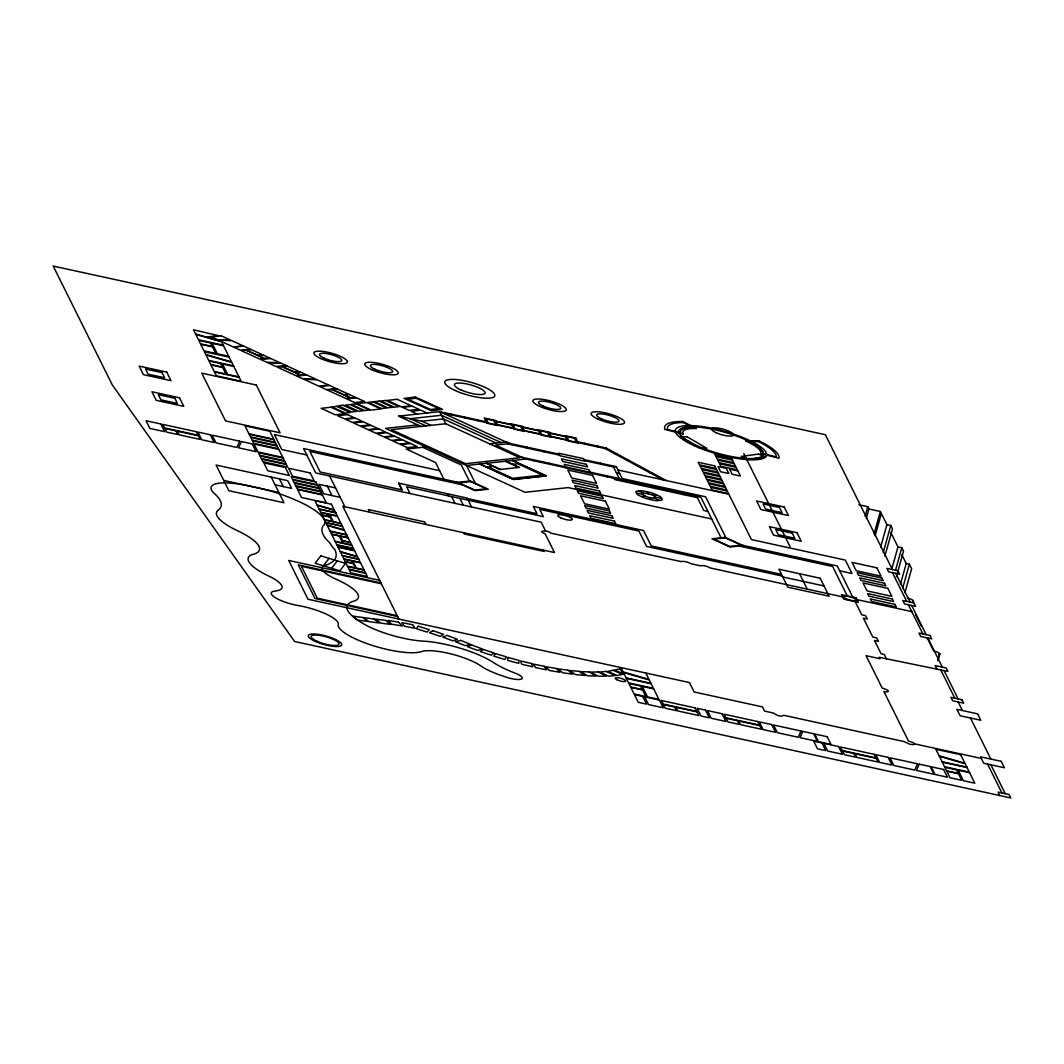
<?xml version="1.0" encoding="UTF-8"?>
<svg xmlns="http://www.w3.org/2000/svg" width="1064" height="1064" viewBox="0 0 1064 1064"><rect width="100%" height="100%" fill="white"/><g stroke="black" fill="none" stroke-linecap="round" stroke-linejoin="round"><path stroke-width="1.5" d="M936.879 668.99L935.176 665.572L946.202 667.979L947.904 671.397L879.17 657.299L879.861 658.696L866.083 655.69L882.256 688.209A5.48 1.383 15.6 0 1 888.294 690.988A5.48 1.383 15.6 0 1 883.865 691.467L908.536 741.089A5.48 1.383 15.6 0 1 914.575 743.856L913.617 744.68L910.146 744.348L904.107 741.581L783.836 715.301C781.388 717.402 775.842 715.088 773.368 713.013L764.551 711.085L762.462 706.895L694.127 691.972L689.459 682.556L307.988 599.232L288.716 560.462L379.649 580.332M937.876 660.624L939.751 653.708A5.48 1.383 15.6 0 0 933.7 650.942L927.17 637.802M865.125 516.293L867.798 506.717L858.954 504.788M866.256 518.554L868.929 508.991L867.798 506.717M874.129 533.809L880.354 511.491L868.929 508.991M875.127 535.83L881.364 513.5M880.673 546.989L886.911 524.658L880.354 511.491M883.2 552.615L890.768 525.51L886.911 524.658M884.902 556.046L892.47 528.928L890.768 525.51M891.725 569.24L897.963 546.909L890.768 532.426M895.595 570.078L901.82 547.747L897.963 546.909M896.393 576.688L903.522 551.179L901.82 547.747M900.423 584.242L906.222 563.508L901.846 554.73M902.711 588.126L909.388 564.199L906.222 563.508M904.959 592.661L911.635 568.735L909.388 564.199M937.969 660.079L939.751 653.708M323.416 565.795L329.042 558.334M331.649 568.322L337.275 560.861M578.151 442.637L605.084 448.529L606.094 447.984L666.264 480.556M938.781 654.52L939.658 654.24M421.038 426.438L398.548 416.13L439.738 411.635L486.102 421.77M398.548 416.13L421.929 421.238L443.342 418.897L496.196 443.116M417.673 424.882L385.54 428.38L525.004 492.3L568.11 487.605L711.683 518.966M445.75 423.738L391.379 429.657L465.606 463.678L519.977 457.746L445.75 423.738L439.738 411.635L506.092 442.039M426.026 446.933L406.248 449.088L435.548 462.521L443.861 479.226M489.613 443.834L506.903 441.959L510.281 443.502L559.119 454.168M510.281 443.502L495.452 445.111L525.816 459.023L700.897 497.274L721.033 537.786M525.816 459.023L466.498 465.487L475.369 483.322M493.018 466.431L488.083 466.963L512.821 478.308L542.48 475.076L517.729 463.731L512.795 464.276M584.429 460.619L613.489 466.963L616.282 466.657L623.052 480.263L619.235 478.521L590.174 472.177M641.605 496.529A7.608 1.915 15.6 0 0 650.942 499.561A7.608 1.915 15.6 0 0 659.148 500.359A7.608 1.915 15.6 0 0 661.422 498.431A7.608 1.915 15.6 0 0 656.435 494.906A7.608 1.915 15.6 0 0 647.112 491.861A7.608 1.915 15.6 0 0 638.905 491.076A7.608 1.915 15.6 0 0 636.631 493.004A7.608 1.915 15.6 0 0 641.605 496.529L645.25 496.13A6.61 1.663 15.6 0 0 655.371 497.553A6.61 1.663 15.6 0 0 646.46 493.47A6.61 1.663 15.6 0 0 645.25 496.13M652.791 495.305L656.435 494.906M615.005 453.889L617.014 453.889M626.603 460.167L628.611 460.167M638.201 466.444L640.209 466.444M649.798 472.722L651.806 472.722M495.598 421.091L511.438 424.549M522.451 426.957L538.304 430.415M549.317 432.822L565.157 436.28M495.731 421.357L511.571 424.815M522.597 427.223L538.437 430.694M549.45 433.101L565.303 436.559M577.725 441.786L606.094 447.984M497.367 424.656L513.207 428.114M524.233 430.521L540.073 433.979M551.099 436.386L566.939 439.858M442.917 413.098L486.527 422.621M497.553 425.028L513.393 428.499M524.419 430.907L540.259 434.365M551.285 436.772L567.125 440.23M583.923 459.582L616.282 466.657M507.488 443.808L559.637 455.193M617.945 469.995L728.867 494.228L751.397 539.581L845.335 560.103L851.998 573.496L839.696 570.809M616.362 472.735L619.66 473.467M622.201 478.561L705.565 496.768L725.887 537.666M521.998 457.281L590.241 472.31M636.631 493.004L642.723 494.334M655.331 497.088L661.422 498.431M707.919 511.398L703.783 510.494L697.399 497.659L614.739 479.598L614.114 478.321M439.605 470.674L274.339 434.564L281.787 449.54L306.778 454.993M458.025 482.311L303.586 448.582L315.689 472.921L541.19 522.185L545.646 531.149M742.433 545.247L837.288 565.968L852.743 597.064M462.188 484.758L309.943 451.495L320.131 471.99L402.046 489.879L398.681 483.123L467.123 498.072L471.538 506.969M739.028 546.032L832.633 566.474L847.237 595.867M467.335 498.497L536.988 513.712L533.37 506.437L643.587 530.524L651.235 545.925L781.455 574.361M782.306 576.076L646.58 546.431L638.919 531.029L539.727 509.363L543.345 516.625L406.634 486.767L409.999 493.523M782.732 576.927L824.055 585.958M856.999 599.617L911.781 611.587M842.621 596.877L710.22 567.95A5.48 1.383 15.6 0 0 704.927 565.928A5.48 1.383 15.6 0 0 700.604 565.849L690.935 563.747A5.48 1.383 15.6 0 0 685.628 561.712A5.48 1.383 15.6 0 0 681.319 561.646L550.966 533.17C547.973 529.912 535.897 530.431 545.154 533.796L554.464 552.548L342.861 506.318L398.907 619.088M335.559 487.95L319.027 484.333L323.709 493.749L340.241 497.353M275.044 484.785L291.576 488.389L287.745 480.689L216.112 465.048L228.866 490.717L283.968 502.753L271.214 477.084M223.759 480.449L278.861 492.486M380.912 582.899L298.252 564.838L314.971 598.473L397.63 616.522M381.338 583.75L301.445 566.301L317.298 598.207L397.204 615.67M914.575 743.856L981.341 758.446M638.905 491.076L643.88 493.363M654.174 498.072L659.148 500.359M501.144 442.584L441.547 415.266L410.238 418.684L425.986 425.893M427.116 413.018L420.932 410.185L411.05 411.263L417.234 414.096M512.635 460.459L546.377 475.927L513.42 479.518L479.678 464.05M512.383 460.486L545.792 475.794L513.327 479.332L479.931 464.024M421.929 421.238L430.92 425.361M506.052 461.178L519.538 467.362L499.774 469.517L486.275 463.332M505.227 461.271L518.713 467.455M487.099 463.239L500.599 469.423M422.727 447.292L461.35 464.995L469.344 481.088M605.084 448.529L662.899 479.824M970.448 718.014L990.863 759.084M895.742 573.363L910.026 602.104M911.728 605.522L926.185 634.623M927.888 638.041L942.345 667.128M944.047 670.559L958.145 698.915M990.89 764.803L1005.241 793.678M915.572 614.447L921.371 626.124M892.39 569.586L825.358 434.724L53.2 266.053L112.292 384.942L294.608 641.499L1010.8 797.947L1009.098 794.529L998.072 792.121L999.774 795.539M958.185 701.987L962.441 710.539M892.43 572.645L906.714 601.386M908.417 604.804L922.874 633.891M940.736 669.828L954.834 698.197M987.578 764.085L1001.929 792.959M886.472 658.895L884.211 654.36L881.045 653.668L874.488 640.488L878.345 641.339L876.656 637.908L872.799 637.07L863.436 618.237L867.293 619.088L865.591 615.67L861.734 614.819L855.19 601.639M743.789 453.543L790.047 546.617M799.569 573.749L807.217 589.15M682.995 493.363L683.633 494.64M647.112 491.861L648.056 493.763M649.998 497.673L650.942 499.561M613.489 466.963L619.235 478.521M597.822 446.175L598.247 447.026M600.455 463.199L600.961 464.223M606.706 475.781L607.225 476.805M584.628 443.289L585.054 444.14M590.693 473.201L588.964 469.743L564.173 464.33L565.888 467.788M543.345 450.724L543.864 451.748M549.596 463.306L550.115 464.343M645.795 673.02L648.974 679.417L623.158 671.943L621.004 667.607M526.813 447.106L527.332 448.144M533.064 459.701L533.583 460.725M543.438 550.141L544.076 551.418L464.449 534.022L463.811 532.745M477.457 419.881L477.882 420.732M464.649 417.088L465.074 417.939M451.442 414.202L451.868 415.053M459.914 498.404L463.279 505.161M451.655 496.595L455.006 503.365M447.399 493.763L448.463 495.904M426.066 524.499L424.789 521.932L368.304 509.589L369.58 512.156M398.681 483.123L402.046 489.879M329.614 475.967L344.922 506.77M327.3 486.142L331.968 495.558M279.473 478.893L283.303 486.594M907.419 598.061A5.48 1.383 15.6 0 1 912.752 600.123A5.48 1.383 15.6 0 1 912.5 601.639M507.9 657.459L507.634 660.398L518.78 663.377L519.059 660.425L507.9 657.459M239.693 441.188L236.873 447.439L215.992 442.877L212.162 435.176L239.693 441.188M241.408 441.56L238.589 447.811L256.092 451.641L252.261 443.941L241.408 441.56M801.086 731.021L798.266 737.272L777.385 732.71L773.555 725.01L801.086 731.021M802.788 731.394L799.982 737.645L817.485 741.462L813.654 733.761L802.788 731.394M917.54 763.806L914.734 770.057L893.84 765.495L890.023 757.794L917.54 763.806M919.256 764.178L916.437 770.429L933.939 774.246L930.122 766.546L919.256 764.178M495.412 653.589L493.816 656.156L504.855 659.454L506.451 656.887L495.412 653.589M320.796 555.807L315.17 563.268L339.895 570.836L345.521 563.388L320.796 555.807M418.285 626.231L416.157 628.638L427.103 632.069L429.231 629.662L418.285 626.231M483.282 649.412L480.383 651.567L491.142 655.158L494.055 653.003L483.282 649.412M432.822 630.659L429.577 632.694L440.243 636.352L443.488 634.304L432.822 630.659M471.685 644.997L467.522 646.713L477.869 650.53L482.032 648.814L471.685 644.997M447.04 635.394L442.717 637.043L452.985 640.887L457.321 639.238L447.04 635.394M460.792 640.395L455.419 641.645L465.194 645.635L470.567 644.385L460.792 640.395M613.09 670.293L607.557 671.477L617.226 675.494L622.773 674.31L613.09 670.293M619.913 668.95L614.38 670.121L623.198 673.778L619.913 668.95M758.579 454.075L741.236 456.416L748.258 459.475L765.615 457.134L758.579 454.075M415.359 397.032L404.027 398.375L431.266 410.717L442.597 409.374L415.359 397.032M416.011 398.255L407.924 399.213L430.614 409.494L438.714 408.536L416.011 398.255M218.519 335.665L206.11 337.022L195.577 333.976L193.488 329.787L218.519 335.665M210.805 337.022L207.387 337.394L218.878 340.719L210.805 337.022M221.339 335.878L211.457 336.942L217.362 339.655L230.875 340.241L221.339 335.878M243.164 345.867L233.282 346.944L218.293 340.081L231.806 340.666L243.164 345.867M243.629 346.093L233.748 347.157L240.491 350.256L250.386 349.178L243.629 346.093M245.864 350.136L241.315 350.628L259.643 359.034L264.191 358.528L245.864 350.136M251.197 349.551L246.516 350.069L258.02 355.336L262.702 354.817L251.197 349.551M263.393 355.137L258.712 355.655L264.843 358.462L269.525 357.956L263.393 355.137M270.615 358.448L260.72 359.526L266.625 362.226L280.138 362.811L270.615 358.448M285.844 365.431L275.962 366.508L267.569 362.664L281.069 363.236L285.844 365.431M282.04 366.721L277.491 367.213L295.819 375.605L300.367 375.113L282.04 366.721M287.386 366.136L282.705 366.641L294.196 371.908L298.878 371.403L287.386 366.136M299.583 371.722L294.901 372.227L301.032 375.047L305.714 374.528L299.583 371.722M306.791 375.02L296.896 376.097L302.814 378.811L316.314 379.396L306.791 375.02M328.603 385.022L318.721 386.099L303.745 379.236L317.245 379.821L328.603 385.022M329.614 385.487L319.732 386.565L326.475 389.65L336.37 388.586L329.614 385.487M331.848 389.544L327.3 390.036L345.627 398.428L350.176 397.936L331.848 389.544M337.182 388.959L332.5 389.464L343.991 394.731L348.673 394.225L337.182 388.959M349.378 394.544L344.696 395.05L350.827 397.87L355.509 397.351L349.378 394.544M356.586 397.843L346.704 398.92L354.698 402.591L364.593 401.514L356.586 397.843M343.047 405.264L338.099 405.796L351.532 411.954L356.48 411.422L343.047 405.264M366.841 402.538L356.945 403.615L371.057 410.079L380.952 409.002L366.841 402.538M373.105 401.833L368.171 402.378L381.604 408.536L386.551 407.991L373.105 401.833M379.276 401.115L374.329 401.66L387.775 407.818L392.709 407.273L379.276 401.115M385.713 400.463L380.766 401.008L394.199 407.166L399.146 406.621L385.713 400.463M397.231 399.319L387.336 400.397L401.447 406.86L411.342 405.783L397.231 399.319M350.096 404.573L345.162 405.118L358.595 411.276L363.542 410.731L350.096 404.573M356.121 403.854L351.187 404.4L364.62 410.558L369.567 410.012L356.121 403.854M336.729 406.395L331.782 406.927L345.228 413.085L350.162 412.553L336.729 406.395M331.037 407.246L321.142 408.323L335.253 414.787L345.148 413.71L331.037 407.246M412.247 406.209L402.365 407.286L409.108 410.372L419.003 409.294L412.247 406.209M347.529 414.614L337.647 415.692L344.39 418.79L354.285 417.713L347.529 414.614M355.403 418.232L345.521 419.309L352.264 422.395L362.159 421.317L355.403 418.232M363.276 421.836L353.394 422.913L360.137 425.999L370.019 424.922L363.276 421.836M371.15 425.44L361.268 426.518L368.011 429.617L377.893 428.539L371.15 425.44M379.023 429.045L369.142 430.122L375.885 433.221L385.767 432.144L379.023 429.045M386.897 432.662L377.002 433.726L383.758 436.825L393.64 435.748L386.897 432.662M394.757 436.267L384.875 437.344L391.618 440.43L401.514 439.352L394.757 436.267M402.631 439.871L392.749 440.948L399.492 444.034L409.387 442.957L402.631 439.871M410.505 443.475L400.623 444.553L407.366 447.651L417.248 446.574L410.505 443.475M470.275 480.981L457.094 482.418L475.089 490.664L488.27 489.227L470.275 480.981M470.567 481.593L459.036 482.843L474.783 490.052L486.315 488.802L470.567 481.593M725.169 537.333L711.989 538.77L729.971 547.016L743.151 545.579L725.169 537.333M725.462 537.932L713.931 539.195L729.678 546.404L741.209 545.154L725.462 537.932M606.254 671.397L599.604 672.089L608.555 676.212L615.205 675.52L606.254 671.397M758.393 441.56L749.362 441.786A41.922 10.56 15.6 0 1 763.154 453.517L776.281 456.961A53.413 13.46 15.6 0 0 758.393 441.56M598.194 671.929L590.52 672.129L598.62 676.305L606.294 676.106L598.194 671.929M758.592 440.682L745.704 440.948A37.732 9.51 15.6 0 1 760.76 453.597L778.994 458.238A56.299 14.191 15.6 0 0 758.592 440.682M589.03 671.903L580.452 671.597L587.567 675.773L596.159 676.079L589.03 671.903M687.171 436.825L680.588 436.519L700.272 448.024L706.829 448.316L687.171 436.825M578.896 671.304L569.533 670.506L575.571 674.616L584.947 675.414L578.896 671.304M385.634 620.392L375.632 619.115L380.566 623.105L390.568 624.369L385.634 620.392M567.937 670.16L557.908 668.87L562.803 672.847L572.818 674.137L567.937 670.16M362.784 617.466L352.689 616.123L357.438 620.086L367.532 621.429L362.784 617.466M374.102 619.009L364.021 617.665L368.756 621.629L378.851 622.972L374.102 619.009M556.299 668.471L545.766 666.716L549.423 670.519L559.957 672.262L556.299 668.471M398.521 622.174L387.974 620.392L391.579 624.182L402.126 625.965L398.521 622.174M412.619 624.728L401.753 622.573L404.24 626.164L415.106 628.319L412.619 624.728M544.156 666.264L533.264 664.069L535.644 667.633L546.537 669.828L544.156 666.264M223.24 345.175L198.449 339.762L195.749 334.322L221.565 341.81L223.24 345.175M210.499 342.941L198.755 340.374L200.498 343.872L212.241 346.438L210.499 342.941M223.546 345.787L212.148 343.3L217.349 353.767L228.747 356.254L223.546 345.787M731.979 459.116L715.447 455.498L714.622 453.836A49.662 12.515 15.6 0 0 731.487 458.105L731.979 459.116M732.498 460.14L715.966 456.536L717.242 459.103L733.774 462.707L732.498 460.14M212.441 346.837L200.697 344.271L203.956 350.827L215.699 353.394L212.441 346.837M734.28 463.731L717.748 460.127L719.025 462.694L735.557 466.298L734.28 463.731M736.062 467.335L719.53 463.718L720.807 466.285L737.339 469.902L736.062 467.335M229.186 357.132L204.394 351.705L205.751 354.445L231.566 361.92L229.186 357.132M714.702 465.872L698.17 462.255L699.447 464.822L715.979 468.439L714.702 465.872M726.286 468.399L718.014 466.591L720.567 471.724L728.827 473.533L726.286 468.399M737.857 470.926L729.585 469.118L732.138 474.251L740.398 476.06L737.857 470.926M495.265 420.44L484.253 418.032L486.807 423.166L497.819 425.573L495.265 420.44M522.131 426.305L511.119 423.898L513.659 429.031L524.685 431.439L522.131 426.305M548.997 432.17L537.972 429.763L540.525 434.897L551.551 437.304L548.997 432.17M575.863 438.049L564.838 435.642L567.391 440.775L578.417 443.183L575.863 438.049M493.869 420.586L486.155 418.91L488.203 423.02L495.917 424.696L493.869 420.586M520.735 426.464L513.021 424.775L515.069 428.885L522.783 430.561L520.735 426.464M547.601 432.33L539.887 430.641L541.922 434.75L549.636 436.44L547.601 432.33M574.467 438.195L566.753 436.506L568.788 440.616L576.502 442.305L574.467 438.195M716.551 469.477L700.019 465.859L701.296 468.426L717.828 472.044L716.551 469.477M233.508 365.817L208.717 360.403L206.004 354.964L231.832 362.452L233.508 365.817M220.753 363.582L209.023 361.015L210.752 364.526L222.496 367.08L220.753 363.582M233.814 366.442L222.416 363.941L227.616 374.408L239.014 376.895L233.814 366.442M718.346 473.068L701.814 469.463L703.091 472.03L719.623 475.635L718.346 473.068M222.695 367.492L210.951 364.925L214.21 371.482L225.954 374.049L222.695 367.492M720.129 476.659L703.597 473.054L704.873 475.621L721.405 479.226L720.129 476.659M721.911 480.25L705.379 476.645L706.656 479.212L723.188 482.817L721.911 480.25M239.24 377.361L214.449 371.948L216.364 375.805L241.156 381.218L239.24 377.361M723.706 483.854L707.174 480.236L708.451 482.803L724.983 486.421L723.706 483.854M725.488 487.445L708.957 483.827L710.233 486.394L726.765 490.012L725.488 487.445M256.331 385.062L201.774 373.145L225.515 420.892L280.071 432.809L256.331 385.062M583.444 458.624L558.653 453.211L559.917 455.778L584.721 461.191L583.444 458.624M727.271 491.036L710.739 487.432L712.016 489.999L728.547 493.603L727.271 491.036M166.742 372.121L139.185 366.109L143.44 374.661L170.998 380.673L166.742 372.121M784.208 507.009L756.65 500.984L760.906 509.536L788.464 515.561L784.208 507.009M586.264 464.29L561.46 458.877L562.736 461.444L587.541 466.857L586.264 464.29M162.074 372.626L145.542 369.022L148.095 374.156L164.627 377.76L162.074 372.626M779.553 507.515L763.021 503.897L765.575 509.031L782.106 512.649L779.553 507.515M592.595 475.448L567.777 470.022L571.727 477.962L596.545 483.375L592.595 475.448M596.837 485.57L572.033 480.143L573.31 482.71L598.114 488.137L596.837 485.57M179.497 397.79L151.939 391.778L156.195 400.33L183.753 406.342L179.497 397.79M796.963 532.678L769.418 526.653L773.661 535.205L801.219 541.23L796.963 532.678M599.537 491.009L574.746 485.596L576.023 488.163L600.814 493.576L599.537 491.009M174.842 398.295L158.31 394.691L160.864 399.825L177.395 403.429L174.842 398.295M792.308 533.184L775.776 529.566L778.329 534.7L794.861 538.317L792.308 533.184M602.078 496.103L577.273 490.69L578.55 493.257L603.355 498.67L602.078 496.103M605.403 501.211L580.585 495.797L584.535 503.724L609.353 509.151L605.403 501.211M269.804 431.266L244.986 425.839L248.923 433.779L273.754 439.193L269.804 431.266M897.896 570.783L886.871 568.376L888.573 571.807L899.599 574.214L897.896 570.783M876.882 567.817L852.078 562.404L856.227 570.756L881.032 576.169L876.882 567.817M609.446 510.933L584.641 505.52L585.918 508.087L610.723 513.5L609.446 510.933M273.993 439.698L249.202 434.285L250.479 436.852L275.27 442.265L273.993 439.698M611.84 515.761L587.049 510.348L588.326 512.914L613.117 518.328L611.84 515.761M275.616 442.957L250.811 437.53L252.088 440.097L276.893 445.523L275.616 442.957M881.99 578.098L857.185 572.685L858.462 575.252L883.266 580.665L881.99 578.098M277.199 446.135L252.394 440.722L253.671 443.289L278.475 448.702L277.199 446.135M614.513 521.147L589.722 515.721L590.999 518.288L615.79 523.714L614.513 521.147M278.848 449.447L254.03 444.021L257.967 451.961L282.785 457.374L278.848 449.447M160.744 423.951L146.047 420.732L149.878 428.433L164.574 431.652L160.744 423.951M196.401 431.731L162.726 424.376L164.481 427.914L198.17 435.269L196.401 431.731M210.313 434.777L197.917 432.064L201.734 439.764L214.143 442.478L210.313 434.777M884.57 583.298L859.765 577.872L861.042 580.439L885.846 585.865L884.57 583.298M176.012 430.893L164.734 428.433L166.556 432.077L177.821 434.538L176.012 430.893M198.423 435.788L177.302 431.173L179.111 434.817L200.232 439.432L198.423 435.788M887.908 588.392L863.09 582.979L867.027 590.906L891.845 596.332L887.908 588.392M283.144 458.092L258.339 452.679L259.616 455.246L284.421 460.659L283.144 458.092M284.753 461.35L259.962 455.924L261.239 458.491L286.03 463.917L284.753 461.35M820.224 578.257L778.901 569.227L787.826 587.195L829.162 596.226L820.224 578.257M286.336 464.529L261.545 459.116L262.821 461.683L287.613 467.096L286.336 464.529M913.883 602.942L902.857 600.535L904.56 603.966L915.585 606.374L913.883 602.942M892.377 599.005L867.586 593.592L868.862 596.159L893.654 601.572L892.377 599.005M285.405 467.548L263.792 462.827L267.742 470.767L289.355 475.488L285.405 467.548M310.223 472.975L288.61 468.253L292.56 476.18L314.173 480.901L310.223 472.975M895.05 604.392L870.259 598.979L871.536 601.546L896.327 606.959L895.05 604.392M856.108 597.808L841.504 594.616L843.752 599.152L858.355 602.33L856.108 597.808M316.008 482.125L291.204 476.712L292.48 479.279L317.285 484.692L316.008 482.125M317.617 485.37L292.826 479.957L294.103 482.524L318.894 487.937L317.617 485.37M319.2 488.562L294.409 483.149L295.686 485.716L320.477 491.129L319.2 488.562M320.849 491.874L296.058 486.448L297.322 489.014L322.126 494.441L320.849 491.874M322.405 494.986L297.588 489.573L301.524 497.5L326.342 502.926L322.405 494.986M331.449 504.256L314.917 500.652L317.059 504.974L334.282 509.962L331.449 504.256M930.042 635.461L919.017 633.053L920.719 636.472L931.745 638.879L930.042 635.461M335.572 512.569L319.04 508.951L317.232 505.334L334.455 510.321L335.572 512.569M335.705 512.835L319.173 509.23L320.69 512.263L337.222 515.88L335.705 512.835M328.723 514.391L320.889 512.675L322.046 515.016L329.88 516.718L328.723 514.391M337.421 516.293L329.827 514.63L333.285 521.599L340.892 523.262L337.421 516.293M330.013 516.984L322.179 515.282L324.36 519.644L332.181 521.36L330.013 516.984M341.039 523.568L324.507 519.964L325.784 522.53L342.315 526.135L341.039 523.568M342.435 526.374L325.903 522.757L327.02 525.004L344.231 529.992L342.435 526.374M346.558 534.673L330.026 531.056L327.193 525.363L344.404 530.351L346.558 534.673M346.744 535.059L330.212 531.441L331.489 534.008L348.021 537.626L346.744 535.059M339.243 535.977L331.649 534.327L335.107 541.297L342.714 542.959L339.243 535.977M348.181 537.932L340.347 536.229L342.528 540.592L350.349 542.308L348.181 537.932M350.482 542.573L342.661 540.858L343.818 543.199L351.639 544.901L350.482 542.573M351.852 545.313L335.32 541.709L336.822 544.741L353.354 548.359L351.852 545.313M353.567 548.758L337.035 545.154L337.887 546.869L354.418 550.474L353.567 548.758M354.591 550.833L338.059 547.215L340.201 551.538L357.424 556.525L354.591 550.833M358.714 559.132L342.182 555.514L340.387 551.897L357.597 556.884L358.714 559.132M358.847 559.398L342.315 555.794L343.832 558.839L360.363 562.444L358.847 559.398M351.865 560.954L344.031 559.238L345.188 561.579L353.022 563.282L351.865 560.954M360.563 562.856L352.969 561.193L356.427 568.163L364.034 569.825L360.563 562.856M353.155 563.561L345.321 561.845L347.502 566.221L355.323 567.923L353.155 563.561M962.002 699.766L950.977 697.359L952.679 700.777L963.705 703.184L962.002 699.766M364.194 570.144L347.662 566.527L348.926 569.094L365.457 572.711L364.194 570.144M365.817 573.403L349.285 569.799L350.788 572.844L367.319 576.449L365.817 573.403M977.603 713.851L956.935 709.329L960.127 715.753L980.782 720.261L977.603 713.851M650.915 683.327L626.124 677.901L623.411 672.475L649.24 679.949L650.915 683.327M651.115 683.74L626.324 678.313L628.585 682.875L653.389 688.302L651.115 683.74M1001.197 761.332L980.529 756.823L983.721 763.234L1004.389 767.756L1001.197 761.332M960.659 754.682L935.855 749.269L939.073 755.746L964.902 763.234L960.659 754.682M640.634 686.067L628.891 683.5L630.633 686.998L642.377 689.565L640.634 686.067M653.695 688.913L642.297 686.426L647.497 696.88L658.895 699.367L653.695 688.913M642.576 689.964L630.832 687.397L634.091 693.954L645.835 696.521L642.576 689.964M642.762 696.441L634.477 694.632L638.307 702.333L646.593 704.142L642.762 696.441M659.401 700.072L644.718 696.867L648.548 704.567L663.231 707.773L659.401 700.072M695.071 707.866L661.382 700.511L663.151 704.049L696.827 711.404L695.071 707.866M705.485 710.14L697.199 708.331L701.03 716.032L709.316 717.841L705.485 710.14M722.124 713.771L707.44 710.566L711.257 718.266L725.954 721.472L722.124 713.771M757.794 721.565L724.105 714.21L725.874 717.748L759.55 725.103L757.794 721.565M771.693 724.597L759.297 721.897L763.127 729.598L775.523 732.298L771.693 724.597M827.154 736.714L814.758 734.014L818.575 741.714L830.984 744.414L827.154 736.714M966.844 767.131L942.039 761.718L939.339 756.278L965.168 763.766L966.844 767.131M967.043 767.543L942.252 762.13L944.513 766.692L969.317 772.105L967.043 767.543M674.669 707.015L663.404 704.554L665.213 708.212L676.491 710.672L674.669 707.015M697.08 711.922L675.959 707.307L677.768 710.952L698.902 715.567L697.08 711.922M737.392 720.727L726.127 718.266L727.936 721.911L739.201 724.371L737.392 720.727M759.802 725.621L738.682 721.006L740.491 724.651L761.611 729.266L759.802 725.621M956.563 769.871L944.819 767.304L946.561 770.802L958.305 773.368L956.563 769.871M969.623 772.717L958.225 770.23L963.412 780.697L974.824 783.184L969.623 772.717M821.953 742.925L813.667 741.116L817.498 748.817L825.784 750.625L821.953 742.925M838.592 746.556L823.895 743.35L827.726 751.051L842.422 754.256L838.592 746.556M874.249 754.349L840.573 746.995L842.329 750.532L876.018 757.887L874.249 754.349M888.161 757.382L875.765 754.682L879.596 762.383L891.991 765.083L888.161 757.382M943.622 769.498L931.213 766.798L935.043 774.499L947.439 777.199L943.622 769.498M958.504 773.767L946.761 771.201L950.019 777.757L961.763 780.324L958.504 773.767M853.86 753.511L842.595 751.051L844.404 754.695L855.669 757.156L853.86 753.511M876.271 758.406L855.15 753.791L856.959 757.435L878.079 762.05L876.271 758.406M531.681 663.564L520.589 660.97L521.639 664.242L532.745 666.849L531.681 663.564M680.561 432.676L667.461 429.47A53.413 13.46 15.6 0 1 683.221 422.581L692.744 427.502A41.922 10.56 15.6 0 0 680.561 432.676M683.088 434.006L664.854 429.417A56.299 14.191 15.6 0 1 682.835 421.557L696.415 428.526A37.732 9.51 15.6 0 0 683.088 434.006M705.685 449.367C696.322 445.351 685.602 441.999 679.204 433.567A43.797 11.039 15.6 0 1 721.897 431.492A43.797 11.039 15.6 0 1 762.476 455.711A43.797 11.039 15.6 0 1 705.685 449.367M846.306 598.872A6.357 1.596 15.6 0 0 856.028 600.242A6.357 1.596 15.6 0 0 847.449 596.319A6.357 1.596 15.6 0 0 846.306 598.872M560.741 517.875A7.541 1.902 15.6 0 0 572.272 519.498A7.541 1.902 15.6 0 0 562.111 514.843A7.541 1.902 15.6 0 0 560.741 517.875M617.333 679.963A5.48 1.383 15.6 0 0 625.738 681.146A5.48 1.383 15.6 0 0 618.33 677.755A5.48 1.383 15.6 0 0 617.333 679.963M454.953 390.422A25.988 6.557 15.6 0 0 494.72 396.034A25.988 6.557 15.6 0 0 459.661 379.968A25.988 6.557 15.6 0 0 454.953 390.422M460.712 389.796A15.88 4.003 15.6 0 0 485.024 393.228A15.88 4.003 15.6 0 0 463.598 383.399A15.88 4.003 15.6 0 0 460.712 389.796M371.629 369.634A17.33 4.362 15.6 0 0 398.136 373.371A17.33 4.362 15.6 0 0 374.767 362.664A17.33 4.362 15.6 0 0 371.629 369.634M716.045 432.689A11.425 2.873 15.6 0 0 733.522 435.163A11.425 2.873 15.6 0 0 718.12 428.1A11.425 2.873 15.6 0 0 716.045 432.689M374.927 369.274A11.544 2.913 15.6 0 0 392.603 371.775A11.544 2.913 15.6 0 0 377.015 364.633A11.544 2.913 15.6 0 0 374.927 369.274M539.714 406.355A17.33 4.362 15.6 0 0 566.234 410.092A17.33 4.362 15.6 0 0 542.866 399.386A17.33 4.362 15.6 0 0 539.714 406.355M543.012 405.996A11.544 2.913 15.6 0 0 560.688 408.483A11.544 2.913 15.6 0 0 545.114 401.354A11.544 2.913 15.6 0 0 543.012 405.996M597.968 419.083A17.33 4.362 15.6 0 0 624.488 422.82A17.33 4.362 15.6 0 0 601.107 412.114A17.33 4.362 15.6 0 0 597.968 419.083M601.266 418.724A11.544 2.913 15.6 0 0 618.942 421.211A11.544 2.913 15.6 0 0 603.355 414.069A11.544 2.913 15.6 0 0 601.266 418.724M320.73 358.515A17.33 4.362 15.6 0 0 347.25 362.252A17.33 4.362 15.6 0 0 323.868 351.546A17.33 4.362 15.6 0 0 320.73 358.515M324.028 358.156A11.544 2.913 15.6 0 0 341.704 360.656A11.544 2.913 15.6 0 0 326.116 353.514A11.544 2.913 15.6 0 0 324.028 358.156M315.17 641.353A17.33 4.362 15.6 0 0 341.677 645.09A17.33 4.362 15.6 0 0 318.309 634.383A17.33 4.362 15.6 0 0 315.17 641.353M316.819 641.166A14.431 3.644 15.6 0 0 338.911 644.279A14.431 3.644 15.6 0 0 319.439 635.354A14.431 3.644 15.6 0 0 316.819 641.166M217.814 510.427A92.595 23.342 15.6 0 0 213.438 492.659A46.63 11.757 15.6 0 1 253.033 486.847A52.588 13.26 15.6 0 1 290.02 497.713A66.912 16.864 15.6 0 1 323.057 525.922A112.092 28.263 15.6 0 0 330.305 543.358A88.113 22.211 15.6 0 0 334.774 549.516A122.333 30.843 15.6 0 1 323.483 565.915A33.888 8.539 15.6 0 0 334.921 578.696A53.865 13.579 15.6 0 1 354.738 600.881A70.384 17.742 15.6 0 0 370.511 627.494A45.619 11.505 15.6 0 0 423.193 641.127A50.806 12.808 15.6 0 1 494.042 662.925A57.576 14.51 15.6 0 0 516.625 673.712A13.167 3.325 15.6 0 1 520.456 679.351A13.167 3.325 15.6 0 1 503.472 676.172A35.498 8.951 15.6 0 1 480.223 665.439A35.285 8.898 15.6 0 0 422.554 651.221A45.26 11.411 15.6 0 1 373.61 645.821A45.26 11.411 15.6 0 1 338.113 624.887A31.907 8.046 15.6 0 0 299.888 605.815A21.174 5.333 15.6 0 1 275.616 597.862A21.174 5.333 15.6 0 1 275.403 591.039A37.4 9.43 15.6 0 0 266.904 575.198A57.496 14.497 15.6 0 1 251.596 554.703A60.595 15.268 15.6 0 0 239.32 531.574A57.669 14.537 15.6 0 1 217.814 510.427M693.994 445.63A47.321 11.93 15.6 0 0 766.413 455.844A47.321 11.93 15.6 0 0 702.572 426.598A47.321 11.93 15.6 0 0 693.994 445.63"/></g></svg>
